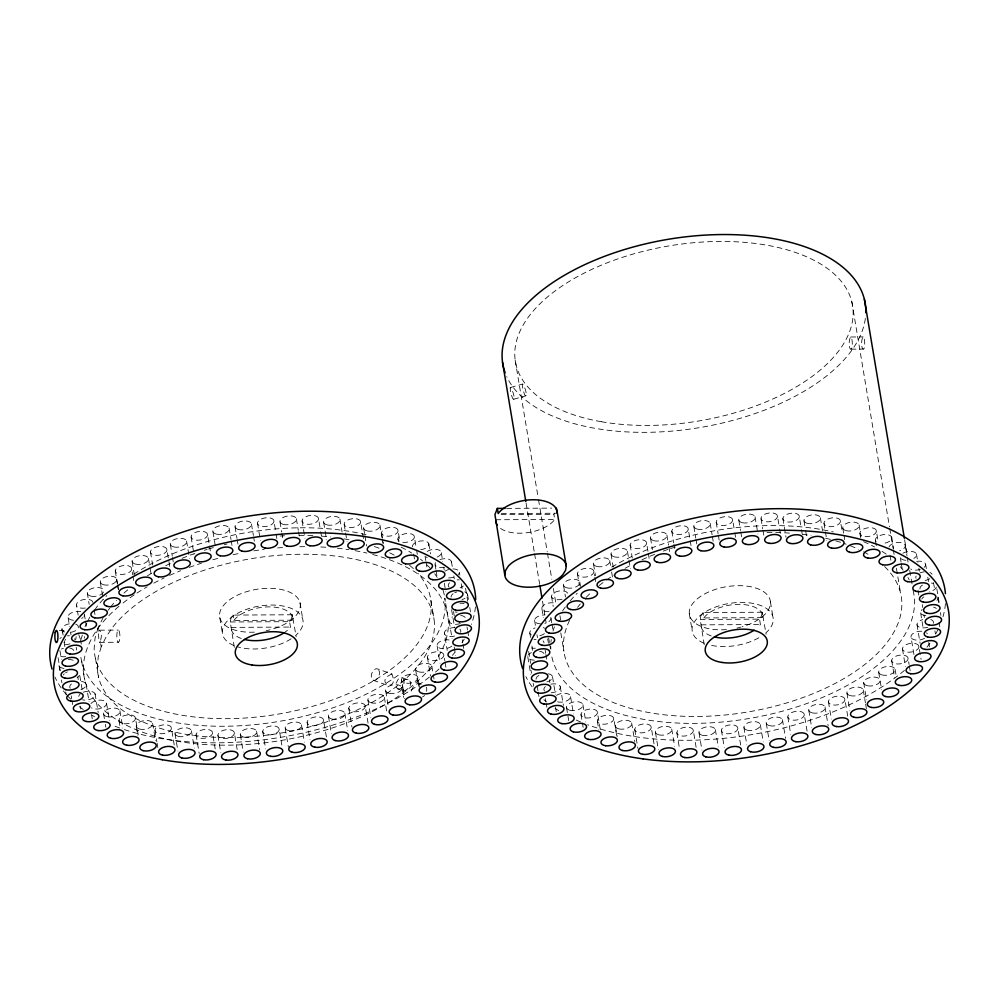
<?xml version="1.0" encoding="UTF-8"?>
<svg xmlns="http://www.w3.org/2000/svg" width="999" height="999" viewBox="0 0 999 999"><rect width="100%" height="100%" fill="white"/><g stroke="black" fill="none" stroke-linecap="round" stroke-linejoin="round"><path stroke-width="0.75" stroke-dasharray="5 3.75" d="M63.074 635.114L62.637 631.331L64.023 630.381L66.071 631.056M234.315 647.302L230.257 621.977L230.906 618.531L232.967 615.084L292.295 614.76L296.166 636.775M292.295 614.76L291.646 618.206L289.585 621.665L290.484 627.06L289.797 627.984A31.394 16.309 -9.5 0 1 285.165 632.08M704.245 644.767L700.199 619.455L700.848 616.008L702.909 612.549L762.237 612.237L766.108 634.24M762.237 612.237L761.588 615.684L759.527 619.13L760.426 624.537L759.727 625.461A31.394 16.309 -9.5 0 1 757.629 627.559M75.712 639.672L76.174 636.663M103.209 617.444L98.039 627.896L99.038 641.67L99.7 642.345L118.469 642.245M64.698 641.857L64.223 642.544L64.348 641.595M81.119 639.285L82.355 635.039M98.039 627.896L95.005 638.336L94.156 648.638A170.28 88.461 -9.5 0 0 186.039 715.883A170.28 88.461 -9.5 0 0 359.715 688.336C378.396 678.908 396.178 667.282 410.601 651.985A170.28 88.461 -9.5 0 0 418.069 573.476M101.199 646.803L98.164 657.242L97.328 667.532A170.28 88.461 -9.5 0 0 189.198 734.789A170.28 88.461 -9.5 0 0 362.874 707.242C381.556 697.801 399.338 686.188 413.761 670.878A170.28 88.461 -9.5 0 0 342.57 557.042A170.28 88.461 -9.5 0 0 113.636 626.011L106.381 636.338L101.199 646.803L100.3 641.395C101.274 638.448 102.622 631.181 99.026 630.469L98.576 631.143M64.86 640.571L65.509 639.26M100.3 641.395L99.7 642.345M85.027 626.71L86.901 622.939M87.525 621.678L90.01 616.658M94.73 609.939L97.865 605.469A184.378 95.779 -9.5 0 1 106.781 595.641M108.292 610.214L109.74 608.154M233.878 620.479L234.565 619.555A31.394 16.309 -9.5 0 1 268.818 606.868A31.394 16.309 -9.5 0 1 293.231 619.243L293.194 620.167L233.878 620.479L232.967 615.084M500.574 528.434A31.081 16.146 -9.5 0 0 553.808 520.666L554.72 519.43L553.871 514.31L554.557 513.386M703.808 617.956L704.507 617.02A31.394 16.309 -9.5 0 1 738.761 604.345A31.394 16.309 -9.5 0 1 763.174 616.708L763.136 617.632L703.808 617.956L702.909 612.549M64.111 642.369L64.823 646.615M510.427 387.525L522.539 384.078M513.686 399.25L525.811 395.791M850.761 337L863.148 336.925M850.961 349.163L863.348 349.088M506.668 508.366L551.648 508.116M501.323 513.523L555.606 513.236M501.136 514.585L553.871 514.31M495.791 519.755L554.72 519.43M230.257 621.977L289.585 621.665M700.199 619.455L759.527 619.13M231.169 627.384L290.484 627.06M701.098 624.85L760.426 624.537M59.391 630.406L64.023 630.381M99.5 630.182L118.269 630.082M421.128 684.303C416.608 681.306 411.85 687.637 411.251 691.52L412.762 693.893M403.596 690.933C407.055 690.334 410.614 686.413 410.964 682.854L409.453 680.481L402.247 677.659L400.374 677.634L398.289 679.108L396.091 683.191L396.316 687.362L397.852 688.91L403.596 690.933L401.473 680.057M391.858 673.975C372.839 682.23 399.85 693.918 391.858 673.975L377.61 668.93A6.081 3.784 -70.6 0 0 371.266 676.036A6.081 3.784 -70.6 0 0 377.235 678.808A6.081 3.784 -70.6 0 0 377.61 668.93M397.852 688.91C403.234 690.172 406.293 680.644 402.247 677.659M407.967 679.682C403.471 677.622 401.286 683.616 402.647 687.1M373.139 680.244L387.425 685.264M418.618 683.441L419.555 687.275M78.709 634.552L80.37 639.185M936.837 588.823L939.247 603.221M938.011 598.139L938.735 602.459M940.421 612.537L940.908 615.421M933.503 582.554L934.952 591.183M939.085 622.502L939.809 626.823M925.636 564.26L926.36 568.581M927.796 577.222L928.521 581.53M934.914 630.881L935.401 633.766M916.458 553.946L917.906 562.587M918.868 568.344L919.342 571.228M922.239 604.57L922.726 607.454M923.925 614.647L924.412 617.532M928.72 642.482L929.445 646.803M917.969 590.134L918.943 595.891M920.641 612.924L923.288 628.758M904.619 539.797L907.192 555.107M909.752 570.429L912.112 584.353M905.294 545.629L906.98 555.719M907.217 557.155L908.191 562.912M916.995 624.65L920.129 643.368M918.918 646.403A8.329 4.333 -9.5 0 1 907.154 652.122A8.329 4.333 -9.5 0 1 906.018 644.717A8.329 4.333 -9.5 0 1 918.918 646.403L921.078 659.365M900.324 557.717L901.048 562.037M901.285 563.473L902.484 570.679M921.852 631.206A8.329 4.333 -9.5 0 0 911.088 637.499L913.985 654.77M891.707 537.225L893.643 548.751M851.797 301.686L889.472 526.86M889.734 528.384L893.069 548.301M893.318 549.837L894.093 554.433M896.403 568.219L900.499 592.732M908.128 658.678A8.329 4.333 -9.5 0 1 895.516 663.761A8.329 4.333 -9.5 0 1 896.016 656.131A8.329 4.333 -9.5 0 1 908.128 658.678L909.09 664.435M909.34 665.871L910.301 671.628M890.034 555.357L891.245 562.562M902.472 649.088L905.369 666.37M876.398 531.043A8.329 4.333 -9.5 0 1 864.235 536.488A8.329 4.333 -9.5 0 1 863.835 528.958A8.329 4.333 -9.5 0 1 876.398 531.043L878.333 542.557M875.474 540.721L876.435 546.478M895.092 669.355L896.303 676.548M891.645 660.376L894.542 677.647M859.115 524.95L861.051 536.463M859.914 533.279L860.639 537.599M878.708 672.327L881.605 689.61M842.794 528.159L843.755 533.928M843.993 535.364L844.717 539.685M840.459 521.253A8.329 4.333 -9.5 0 1 828.046 526.51A8.329 4.333 -9.5 0 1 828.121 518.931A8.329 4.333 -9.5 0 1 840.459 521.253L842.382 532.767M863.66 682.554L866.545 699.824M863.248 689.897L865.421 702.859M865.658 704.295L866.383 708.616M823.963 523.201L825.162 530.407M825.411 531.843L826.847 540.484M820.366 517.769L822.527 530.719M846.94 693.156L849.824 710.426M844.929 699.475A8.329 4.333 -9.5 0 1 832.791 704.944A8.329 4.333 -9.5 0 1 832.329 697.439A8.329 4.333 -9.5 0 1 844.929 699.475L847.814 716.758M803.97 520.704L805.406 529.333M805.656 530.781L806.618 536.538M799.325 516.783A8.329 4.333 -9.5 0 1 786.688 521.84A8.329 4.333 -9.5 0 1 787.249 514.21A8.329 4.333 -9.5 0 1 799.325 516.783L801.248 528.296M801.498 529.732L802.222 534.053M828.446 701.76L831.33 719.043M825.037 706.955L828.159 725.674M782.841 518.431L785.976 537.15M777.472 516.046A8.329 4.333 -9.5 0 1 765.671 521.753A8.329 4.333 -9.5 0 1 764.597 514.323A8.329 4.333 -9.5 0 1 777.472 516.046L779.395 527.572M779.632 529.008L780.356 533.329M808.803 710.489L811.7 727.771M804.282 714.447A8.329 4.333 -9.5 0 1 792.407 720.092A8.329 4.333 -9.5 0 1 791.47 712.649A8.329 4.333 -9.5 0 1 804.282 714.447L807.18 731.73M761.026 518.706L762.712 528.783M762.949 530.219L764.148 537.425M770.416 601.823L773.214 618.568M755.019 516.733L757.916 534.015M787.824 717.02L790.721 734.29M782.429 719.642L785.564 738.361M738.823 520.342L740.509 530.419M740.759 531.868L741.72 537.624M732.667 519.905A8.329 4.333 -9.5 0 1 720.604 525.424A8.329 4.333 -9.5 0 1 720.004 517.932A8.329 4.333 -9.5 0 1 732.667 519.905L734.59 531.431M734.827 532.867L735.551 537.187M766.308 723.451L769.193 740.721M760.339 724.675L763.236 741.945M716.183 522.265L718.106 533.791M718.356 535.227L719.317 540.983M710.177 523.314L712.1 534.84M712.337 536.276L713.298 542.032M743.93 727.522L746.815 744.804M737.886 728.383A8.329 4.333 -9.5 0 1 725.411 733.591A8.329 4.333 -9.5 0 1 725.636 725.986A8.329 4.333 -9.5 0 1 737.886 728.383L740.783 745.666M693.88 526.648L695.804 538.174M696.053 539.61L696.765 543.931M688.274 529.133A8.329 4.333 -9.5 0 1 675.961 534.465A8.329 4.333 -9.5 0 1 675.848 526.91A8.329 4.333 -9.5 0 1 688.274 529.133L689.959 539.21M690.197 540.659L691.171 546.416M721.403 730.257L724.287 747.539M715.371 729.607L718.269 746.89M689.31 613.661L692.107 630.406M671.778 531.206L673.713 542.732M673.95 544.168L674.675 548.488M666.895 535.064L668.593 545.142M668.831 546.59L670.029 553.783M699.025 732.742L701.91 750.024M693.331 730.569A8.329 4.333 -9.5 0 1 681.093 735.951A8.329 4.333 -9.5 0 1 680.831 728.421A8.329 4.333 -9.5 0 1 693.331 730.569L696.216 747.851M650.536 538.124L652.459 549.637M646.615 543.269A8.329 4.333 -9.5 0 1 634.065 548.414A8.329 4.333 -9.5 0 1 634.427 540.796A8.329 4.333 -9.5 0 1 646.615 543.269L648.064 551.91M648.301 553.346L649.5 560.551M676.835 732.729L679.482 748.563M671.715 729.008L674.612 746.29M630.132 545.054L632.292 558.016M627.459 551.386L630.357 568.668M655.456 732.429L658.341 749.7M651.223 727.185A8.329 4.333 -9.5 0 1 639.235 732.754A8.329 4.333 -9.5 0 1 638.511 725.274A8.329 4.333 -9.5 0 1 651.223 727.185L654.12 744.455M611.038 554.158L613.211 567.12M609.69 560.464L610.651 566.221M611.613 571.977L612.574 577.734M634.752 729.632L637.886 748.351M631.655 722.889L634.777 741.608M593.531 564.185L595.466 575.699M593.918 571.44A8.329 4.333 -9.5 0 1 581.967 577.035A8.329 4.333 -9.5 0 1 581.168 569.567A8.329 4.333 -9.5 0 1 593.918 571.44L594.642 575.761M594.88 577.197L595.604 581.518M615.484 726.585L617.17 736.663M613.773 718.393A8.329 4.333 -9.5 0 1 602.06 724.138A8.329 4.333 -9.5 0 1 600.849 716.745A8.329 4.333 -9.5 0 1 613.773 718.393L616.67 735.676M579.795 581.992L580.519 586.313M577.447 573.926L579.37 585.439M597.464 712.674A8.329 4.333 -9.5 0 1 584.877 717.781A8.329 4.333 -9.5 0 1 585.302 710.164A8.329 4.333 -9.5 0 1 597.464 712.674L600.349 729.944M597.34 721.128L598.788 729.769M563.536 585.439L565.471 596.965M582.929 704.657L585.814 721.94M580.968 714.41L582.18 721.615M582.417 723.051L583.141 727.372M559.939 615.721L560.664 620.042M515.172 360.214L538.236 498.076M538.498 499.612L547.215 551.685M547.464 553.221L551.823 579.258M553.359 588.448L555.931 603.771M560.801 632.879L563.873 651.261M570.566 696.703L573.463 713.985M551.51 596.378L553.196 606.455M566.545 707.667L568.718 720.629M551.048 618.443L551.773 622.764M552.022 624.2L552.984 629.969M560.277 686.675L563.411 705.394M526.098 503.146L534.303 552.16M534.552 553.696L539.685 584.328M542.507 601.186L545.067 616.495M545.317 618.031L546.341 624.163M548.651 637.949L549.425 642.544M549.675 644.068L550.449 648.663M547.652 638.823L548.376 643.144M541.92 608.816L543.369 617.457M552.522 676.922L555.407 694.205M555.519 707.379L556.243 711.688M545.179 650.174L545.716 653.383M545.904 654.495L546.678 659.14M549.413 679.77L549.887 682.654M534.565 620.354L535.764 627.547M536.975 634.752L537.45 637.637M545.417 698.601L545.904 701.485M546.141 702.921L546.865 707.242M529.795 633.079L530.519 637.399M531.967 646.041L532.692 650.361M537.25 686.45L537.962 690.771M538.211 692.207L538.936 696.528M528.646 651.46L530.631 663.311M531.031 670.379L531.505 673.264M533.191 683.341L533.678 686.226M527.809 656.98L530.694 674.263M467.582 594.517L468.781 601.71M469.755 607.479L470.467 611.8M465.559 588.311L467.732 601.273M459.34 572.24L459.827 575.124M461.276 583.766L462.237 589.522M467.033 627.047L467.52 629.932M467.757 631.368L468.481 635.689M451.411 561.525L452.622 568.731M453.821 575.923L454.308 578.808M462.275 639.785L462.749 642.657M462.987 644.105L463.711 648.426M453.534 611.525L454.258 615.846M451.598 609.64L454.545 627.235M441.308 552.759L442.757 561.401M443.718 567.157L444.205 570.042M444.305 583.204L445.754 591.845M454.183 647.002L455.631 655.644M449.188 621.303L452.072 638.586M447.964 617.032L444.805 598.126A184.378 95.779 -9.5 0 1 422.839 654.058C407.23 670.616 387.962 683.204 367.744 693.418A184.378 95.779 -9.5 0 1 183.192 723.738A184.378 95.779 -9.5 0 1 80.482 654.532M435.114 564.822L435.839 569.143M436.076 570.579L437.038 576.336M454.795 627.622A8.329 4.333 -9.5 0 0 444.33 633.054L447.227 650.324M428.833 543.831L430.519 553.908M443.881 655.119A8.329 4.333 -9.5 0 1 431.68 660.526A8.329 4.333 -9.5 0 1 431.356 652.996A8.329 4.333 -9.5 0 1 443.881 655.119L444.842 660.876M445.079 662.312L446.053 668.069M425.062 556.231L425.786 560.551M426.024 561.987L426.985 567.757M430.881 600.337L434.041 619.243M437.125 645.854L440.022 663.136M414.41 537.087A8.329 4.333 -9.5 0 1 401.835 542.195A8.329 4.333 -9.5 0 1 402.26 534.577A8.329 4.333 -9.5 0 1 414.41 537.087L416.346 548.601M416.583 550.037L417.307 554.358M413.661 554.045L414.622 559.802M431.843 666.058L433.054 673.251M433.291 674.687L434.016 679.008M427.385 657.317L430.519 676.036M398.039 530.369A8.329 4.333 -9.5 0 1 386.313 536.113A8.329 4.333 -9.5 0 1 385.114 528.721A8.329 4.333 -9.5 0 1 398.039 530.369L399.962 541.883M397.927 538.823L398.414 541.708M417.932 677.572A8.329 4.333 -9.5 0 1 405.994 683.166A8.329 4.333 -9.5 0 1 405.182 675.699A8.329 4.333 -9.5 0 1 417.932 677.572L419.118 684.615M415.596 669.505L418.481 686.788M381.606 533.104L383.291 543.181M379.907 524.912L382.068 537.874M382.317 539.31L383.042 543.631M403.097 689.747L404.583 698.676M401.848 687.312L403.534 697.389M363.736 528.608L364.697 534.365M364.935 535.801L366.633 545.879M360.627 521.865A8.329 4.333 -9.5 0 1 348.639 527.435A8.329 4.333 -9.5 0 1 347.914 519.967A8.329 4.333 -9.5 0 1 360.627 521.865L363.524 539.148M385.701 691.033L388.349 706.88M384.353 697.339L387 713.174M344.156 524.313L345.367 531.518M345.604 532.954L347.053 541.595M339.935 519.068L342.095 532.03M367.919 700.112L370.816 717.382M365.259 706.443A8.329 4.333 -9.5 0 1 352.722 711.588A8.329 4.333 -9.5 0 1 353.072 703.97A8.329 4.333 -9.5 0 1 365.259 706.443L368.156 723.726M323.664 522.477L326.561 539.76M318.544 518.768A8.329 4.333 -9.5 0 1 306.306 524.15A8.329 4.333 -9.5 0 1 306.056 516.62A8.329 4.333 -9.5 0 1 318.544 518.768L320.479 530.282M320.716 531.73L321.441 536.051M348.776 708.229L351.91 726.947M344.855 713.373L347.739 730.656M302.06 520.929L304.945 538.199M296.366 518.743L298.289 530.269M298.526 531.705L299.25 536.026M328.484 716.433L331.381 733.703M323.601 720.279A8.329 4.333 -9.5 0 1 311.301 725.624A8.329 4.333 -9.5 0 1 311.176 718.056A8.329 4.333 -9.5 0 1 323.601 720.279L326.498 737.562M300.012 602.759L302.822 619.505M280.007 521.878L281.706 531.967M281.943 533.404L282.667 537.724M273.988 521.241A8.329 4.333 -9.5 0 1 261.513 526.436A8.329 4.333 -9.5 0 1 261.726 518.843A8.329 4.333 -9.5 0 1 273.988 521.241L275.911 532.754M276.149 534.203L276.873 538.523M307.118 722.364L310.002 739.635M301.511 724.849L304.395 742.12M257.492 523.101L260.389 540.384M251.461 523.976L253.384 535.489M253.634 536.938L254.345 541.246M285.214 728.184L288.349 746.902M279.208 729.22A8.329 4.333 -9.5 0 1 267.145 734.74A8.329 4.333 -9.5 0 1 266.546 727.247A8.329 4.333 -9.5 0 1 279.208 729.22L281.855 745.067M235.052 526.823L236.975 538.349M237.213 539.785L237.937 544.105M229.083 528.046L231.006 539.572M231.244 541.008L231.968 545.329M262.725 731.593L265.622 748.863M256.556 731.143L259.69 749.862M212.962 531.855L215.609 547.689M207.555 534.477A8.329 4.333 -9.5 0 1 195.679 540.122A8.329 4.333 -9.5 0 1 194.743 532.692A8.329 4.333 -9.5 0 1 207.555 534.477L209.241 544.555M209.49 546.003L210.452 551.76M240.359 734.764L243.257 752.035M219.83 617.782L222.627 634.515M234.365 732.791A8.329 4.333 -9.5 0 1 222.565 738.486A8.329 4.333 -9.5 0 1 221.491 731.068A8.329 4.333 -9.5 0 1 234.365 732.791L237.263 750.074M191.096 537.05L193.993 554.333M186.576 541.008L189.473 558.279M217.919 735.439L220.816 752.722M212.537 733.054A8.329 4.333 -9.5 0 1 199.9 738.124A8.329 4.333 -9.5 0 1 200.462 730.481A8.329 4.333 -9.5 0 1 212.537 733.054L215.197 748.9M170.354 544.53L172.278 556.056M172.527 557.492L173.239 561.813M166.945 549.737A8.329 4.333 -9.5 0 1 154.808 555.194A8.329 4.333 -9.5 0 1 154.345 547.689A8.329 4.333 -9.5 0 1 166.945 549.737L169.83 567.007M196.066 734.715L199.188 753.433M191.421 730.793L194.305 748.076M150.462 552.01L152.635 564.972M148.451 558.341L149.9 566.982M150.137 568.419L151.349 575.624M175.025 733.728L177.909 751.011M171.428 728.296A8.329 4.333 -9.5 0 1 159.016 733.541A8.329 4.333 -9.5 0 1 159.091 725.961A8.329 4.333 -9.5 0 1 171.428 728.296L174.313 745.566M132.13 561.6L134.303 574.55M131.731 568.943A8.329 4.333 -9.5 0 1 119.356 574.225A8.329 4.333 -9.5 0 1 119.368 566.645A8.329 4.333 -9.5 0 1 131.731 568.943L132.692 574.7M132.929 576.148L133.654 580.469M154.932 730.244L156.855 741.758M157.105 743.206L157.817 747.527M152.597 723.326L155.482 740.609M116.683 579.17L117.395 583.491M117.645 584.927L118.369 589.248M115.235 570.928L117.407 583.891M117.645 585.339L118.369 589.647M135.477 718.206A8.329 4.333 -9.5 0 1 123.302 723.651A8.329 4.333 -9.5 0 1 122.914 716.133A8.329 4.333 -9.5 0 1 135.477 718.206L138.362 735.489M136.264 726.548L137.712 735.189M100.287 582.142L103.184 599.425M119.917 710.776L122.802 728.059M118.981 720.454L120.192 727.647M94.118 609.602L95.08 615.359M106.556 703.333L109.44 720.616M87.25 592.819L89.186 604.345M95.517 658.653L98.676 677.547M103.671 714.273L104.395 718.593M105.357 724.35L105.844 727.222M84.291 613.998L85.265 619.755M85.502 621.203L86.701 628.396M95.067 693.781L98.202 712.499M92.907 602.397A8.329 4.333 -9.5 0 0 84.028 599.475A8.329 4.333 -9.5 0 0 76.473 605.094L78.159 615.172M80.582 639.972L81.294 644.205M91.533 714.497L92.258 718.818M86.176 684.427L89.061 701.698M81.681 661.263L84.84 680.169M76.199 647.215L76.673 650.087M79.82 675.761L82.23 690.159M68.119 617.644L69.555 626.286M70.529 632.055L71.004 634.927M77.797 676.86L78.272 679.732M80.37 706.181L80.857 709.065M61.913 629.258L62.525 632.866M71.204 695.878L71.678 698.751M71.916 700.199L72.64 704.52M59.915 650.586L61.364 659.228M65.747 691.982L66.221 694.867M58.092 657.679L60.265 670.641M59.028 665.559L59.99 671.316M61.439 679.957L61.913 682.829M84.553 636.613L84.665 638.174M83.267 692.22A8.329 4.333 -9.5 0 1 95.23 694.892A8.329 4.333 -9.5 0 1 82.492 699.874M78.759 696.428A8.329 4.333 -9.5 0 1 80.082 694.118M90.946 703.546A8.329 4.333 -9.5 0 1 103.234 700.486A8.329 4.333 -9.5 0 1 103.996 707.08A8.329 4.333 -9.5 0 1 91.446 707.841M562.062 599.2A8.329 4.333 -9.5 0 1 551.66 597.115A8.329 4.333 -9.5 0 1 558.841 591.046A8.329 4.333 -9.5 0 1 567.994 594.18M913.086 590.347A183.729 95.454 -9.5 0 1 753.583 717.719A183.729 95.454 -9.5 0 1 551.735 656.331M550.836 649.188A183.729 95.454 -9.5 0 1 550.761 646.44M550.936 642.295A183.729 95.454 -9.5 0 1 551.248 639.51M553.034 631.081A183.729 95.454 -9.5 0 1 554.42 626.848M562.499 611.038A183.729 95.454 -9.5 0 1 565.796 606.331M570.204 600.811A183.729 95.454 -9.5 0 1 577.26 593.219M611.738 567.12A183.729 95.454 -9.5 0 1 833.328 531.967M863.598 541.683A183.729 95.454 -9.5 0 1 874.575 546.952M882.03 551.348A183.729 95.454 -9.5 0 1 886.862 554.645M900.286 566.72A183.729 95.454 -9.5 0 1 903.158 570.204M907.954 577.484A183.729 95.454 -9.5 0 1 909.265 579.982M865.371 318.419A183.729 95.454 -9.5 0 1 698.039 427.859A183.729 95.454 -9.5 0 1 506.743 376.66M548.139 673.763A8.329 4.333 -9.5 0 1 552.484 677.497A8.329 4.333 -9.5 0 1 546.703 681.967M536.038 679.245A8.329 4.333 -9.5 0 1 541.858 674.2M884.59 566.57A170.916 88.799 -9.5 0 1 748.176 711.912A170.916 88.799 -9.5 0 1 569.692 620.117M577.609 607.367A170.916 88.799 -9.5 0 1 580.307 603.945M586.126 597.402A170.916 88.799 -9.5 0 1 592.27 591.433M599.063 585.639A170.916 88.799 -9.5 0 1 603.958 581.868M606.493 580.019A170.916 88.799 -9.5 0 1 613.761 575.087M625.062 568.306A170.916 88.799 -9.5 0 1 631.405 564.897M642.007 559.74A170.916 88.799 -9.5 0 1 655.993 553.821M663.261 551.098A170.916 88.799 -9.5 0 1 669.193 549.038M670.566 548.576A170.916 88.799 -9.5 0 1 676.136 546.803M766.982 532.492A170.916 88.799 -9.5 0 1 790.446 533.179M802.372 534.303A170.916 88.799 -9.5 0 1 811.063 535.489M825.574 538.261A170.916 88.799 -9.5 0 1 832.791 540.034M835.738 540.859A170.916 88.799 -9.5 0 1 846.141 544.193M850.361 545.779A170.916 88.799 -9.5 0 1 858.416 549.225M863.586 551.785A170.916 88.799 -9.5 0 1 870.129 555.519M534.465 660.152A8.329 4.333 -9.5 0 1 527.934 655.819M528.621 654.657A8.329 4.333 -9.5 0 1 531.418 652.609M539.635 651.311A8.329 4.333 -9.5 0 1 544.255 654.37M945.441 603.633A215.122 111.763 -9.5 0 1 942.981 616.758M937.786 629.969A215.122 111.763 -9.5 0 1 935.713 633.928M929.919 643.119A215.122 111.763 -9.5 0 1 926.423 647.851M904.42 670.404A215.122 111.763 -9.5 0 1 587.624 724.737M580.481 721.915A215.122 111.763 -9.5 0 1 576.286 720.092M558.778 710.751A215.122 111.763 -9.5 0 1 555.032 708.303M546.216 701.66A215.122 111.763 -9.5 0 1 543.906 699.662M532.117 686.8A215.122 111.763 -9.5 0 1 525.874 676.585M876.123 541.733A8.329 4.333 -9.5 0 1 881.455 535.014A8.329 4.333 -9.5 0 1 891.807 537.599A8.329 4.333 -9.5 0 1 882.879 543.419M550.886 684.153A8.329 4.333 -9.5 0 1 560.364 687.225A8.329 4.333 -9.5 0 1 551.211 692.769M544.567 690.996A8.329 4.333 -9.5 0 1 545.479 686.538M937.699 597.052A8.329 4.333 -9.5 0 1 936.962 600.461M921.777 599.088A8.329 4.333 -9.5 0 1 923.863 596.865M556.468 695.354A8.329 4.333 -9.5 0 1 568.131 693.905A8.329 4.333 -9.5 0 1 568.169 700.087A8.329 4.333 -9.5 0 1 556.518 701.523M888.985 547.002A8.329 4.333 -9.5 0 1 902.534 542.957A8.329 4.333 -9.5 0 1 899.674 550.724M902.871 553.246A8.329 4.333 -9.5 0 1 914.522 552.172A8.329 4.333 -9.5 0 1 913.898 558.416M905.831 560.302A8.329 4.333 -9.5 0 1 900.149 556.593M916.645 561.401A8.329 4.333 -9.5 0 1 924.712 562.737A8.329 4.333 -9.5 0 1 923.775 567.682M920.304 569.418A8.329 4.333 -9.5 0 1 910.701 569.005M929.769 578.721A8.329 4.333 -9.5 0 1 923.888 580.656M916.046 578.284A8.329 4.333 -9.5 0 1 916.133 576.011M920.067 572.914A8.329 4.333 -9.5 0 1 924.212 571.865M929.994 572.514A8.329 4.333 -9.5 0 1 932.055 574.25M936.35 587.087A8.329 4.333 -9.5 0 1 929.232 591.695M920.004 589.035A8.329 4.333 -9.5 0 1 923.188 584.615M931.368 583.066A8.329 4.333 -9.5 0 1 933.228 583.416M925.848 615.671A8.329 4.333 -9.5 0 1 922.089 609.49M933.603 607.105A8.329 4.333 -9.5 0 1 936.3 608.528M930.793 619.542A8.329 4.333 -9.5 0 1 933.291 623.401M927.734 627.31A8.329 4.333 -9.5 0 1 917.382 625.724A8.329 4.333 -9.5 0 1 922.726 619.58M924.599 638.299A8.329 4.333 -9.5 0 1 911.088 637.499M926.585 632.842A8.329 4.333 -9.5 0 1 927.272 633.841M535.364 648.189A8.329 4.333 -9.5 0 1 531.306 648.001M533.953 639.735A8.329 4.333 -9.5 0 1 536.088 639.372M543.044 640.871A8.329 4.333 -9.5 0 1 543.968 642.969M544.405 633.616A8.329 4.333 -9.5 0 1 536.7 636.113M531.331 635.014A8.329 4.333 -9.5 0 1 535.052 627.909M543.194 627.609A8.329 4.333 -9.5 0 1 544.68 628.259M550.799 617.345A8.329 4.333 -9.5 0 1 544.855 623.388M540.584 623.875A8.329 4.333 -9.5 0 1 534.865 619.18A8.329 4.333 -9.5 0 1 545.029 614.922M549.063 611.688A8.329 4.333 -9.5 0 1 542.919 605.931A8.329 4.333 -9.5 0 1 556.605 603.758M81.394 681.443A8.329 4.333 -9.5 0 1 86.089 685.576A8.329 4.333 -9.5 0 1 78.734 690.084M70.23 688.286A8.329 4.333 -9.5 0 1 73.189 682.841M69.643 648.001A8.329 4.333 -9.5 0 1 73.614 652.409M65.734 656.655A8.329 4.333 -9.5 0 1 58.529 655.394M61.401 649.05A8.329 4.333 -9.5 0 1 63.387 648.363M64.023 668.431A8.329 4.333 -9.5 0 1 59.59 663.249M68.307 659.54A8.329 4.333 -9.5 0 1 74.838 661.425M79.258 675.486A8.329 4.333 -9.5 0 1 77.048 677.697M63.412 674.974A8.329 4.333 -9.5 0 1 64.273 673.826M65.622 672.777A8.329 4.333 -9.5 0 1 67.358 671.89M372.615 554.482A184.378 95.779 -9.5 0 1 425.999 672.951C410.389 689.522 391.121 702.097 370.904 712.312A184.378 95.779 -9.5 0 1 182.854 742.145A184.378 95.779 -9.5 0 1 83.367 669.33C83.254 652.672 90.884 637.175 101.036 624.363A184.378 95.779 -9.5 0 1 120.729 604.845M123.064 602.984A184.378 95.779 -9.5 0 1 134.303 594.817M136.95 593.056A184.378 95.779 -9.5 0 1 147.153 586.825M153.771 583.154A184.378 95.779 -9.5 0 1 164.173 577.909M169.568 575.412A184.378 95.779 -9.5 0 1 180.694 570.679M189.211 567.407A184.378 95.779 -9.5 0 1 201.573 563.161M212.849 559.765A184.378 95.779 -9.5 0 1 218.581 558.204M233.104 554.707A184.378 95.779 -9.5 0 1 240.472 553.184M253.783 550.836A184.378 95.779 -9.5 0 1 264.211 549.363M277.61 547.939A184.378 95.779 -9.5 0 1 285.027 547.377M299.762 546.728A184.378 95.779 -9.5 0 1 305.594 546.665M320.754 546.977A184.378 95.779 -9.5 0 1 326.835 547.327M337.3 548.214A184.378 95.779 -9.5 0 1 348.913 549.675M355.045 550.674A184.378 95.779 -9.5 0 1 366.908 553.084M110.464 607.117A170.28 88.461 -9.5 0 1 116.421 600.362M123.938 593.119A170.28 88.461 -9.5 0 1 128.459 589.26M147.415 575.811A170.28 88.461 -9.5 0 1 152.622 572.689M165.734 565.684A170.28 88.461 -9.5 0 1 172.402 562.512M182.08 558.316A170.28 88.461 -9.5 0 1 197.427 552.547M204.32 550.274A170.28 88.461 -9.5 0 1 207.105 549.4M208.504 548.975A170.28 88.461 -9.5 0 1 215.572 546.94M224.176 544.705A170.28 88.461 -9.5 0 1 227.06 544.005M280.095 536.026A170.28 88.461 -9.5 0 1 284.503 535.764M299.088 535.352A170.28 88.461 -9.5 0 1 314.223 535.689M321.79 536.163A170.28 88.461 -9.5 0 1 330.719 537M344.043 538.886A170.28 88.461 -9.5 0 1 350.112 540.009M374.338 546.515A170.28 88.461 -9.5 0 1 379.995 548.601M389.71 552.847A170.28 88.461 -9.5 0 1 395.179 555.681M409.59 565.347A170.28 88.461 -9.5 0 1 414.086 569.318M475.437 606.88A215.122 111.763 -9.5 0 1 471.353 624.425M464.248 639.098A215.122 111.763 -9.5 0 1 462 642.682M455.082 652.147A215.122 111.763 -9.5 0 1 452.397 655.369M438.986 669.005A215.122 111.763 -9.5 0 1 435.489 672.077M429.37 677.097A215.122 111.763 -9.5 0 1 121.154 728.521M119.768 728.034A215.122 111.763 -9.5 0 1 112.962 725.436M94.555 716.67A215.122 111.763 -9.5 0 1 92.095 715.259M83.292 709.577A215.122 111.763 -9.5 0 1 78.684 706.143M70.704 699.125A215.122 111.763 -9.5 0 1 67.657 695.991M66.596 694.804A215.122 111.763 -9.5 0 1 55.007 677.135M460.327 623.588A8.329 4.333 -9.5 0 1 450.137 622.814A8.329 4.333 -9.5 0 1 452.547 616.907M460.751 615.459A8.329 4.333 -9.5 0 1 465.534 619.555M452.947 568.918A8.329 4.333 -9.5 0 1 458.391 574.562M453.534 577.285A8.329 4.333 -9.5 0 1 445.492 577.285M445.067 571.166A8.329 4.333 -9.5 0 1 448.676 569.517M463.299 585.976A8.329 4.333 -9.5 0 1 460.052 587.849M449.051 587.125A8.329 4.333 -9.5 0 1 449.687 582.692M457.13 579.895A8.329 4.333 -9.5 0 1 459.24 579.882M412.462 546.84A8.329 4.333 -9.5 0 1 420.392 540.996A8.329 4.333 -9.5 0 1 428.883 544.58A8.329 4.333 -9.5 0 1 419.468 549.8M464.76 591.87A8.329 4.333 -9.5 0 1 462.05 599.625M451.123 597.127A8.329 4.333 -9.5 0 1 453.134 593.706M454.745 592.757A8.329 4.333 -9.5 0 1 456.668 592.02M427.21 551.411A8.329 4.333 -9.5 0 1 439.585 550.312A8.329 4.333 -9.5 0 1 437.212 557.055M427.26 557.579A8.329 4.333 -9.5 0 1 425.936 556.843M133.791 574.163A184.378 95.779 -9.5 0 1 369.455 535.589M401.136 547.152A184.378 95.779 -9.5 0 1 411.675 553.034M420.454 559.203A184.378 95.779 -9.5 0 1 422.739 561.051M426.985 564.91A184.378 95.779 -9.5 0 1 429.895 567.894M434.702 573.738A184.378 95.779 -9.5 0 1 437.162 577.372M443.032 590.109A184.378 95.779 -9.5 0 1 444.605 596.778M439.947 559.577A8.329 4.333 -9.5 0 1 449.7 559.665A8.329 4.333 -9.5 0 1 449.9 564.959M444.505 567.345A8.329 4.333 -9.5 0 1 435.576 562.512M457.167 612.187A8.329 4.333 -9.5 0 1 455.219 611.937M460.015 603.309A8.329 4.333 -9.5 0 1 464.085 603.496M459.765 629.083A8.329 4.333 -9.5 0 1 460.527 632.305M454.632 636.076A8.329 4.333 -9.5 0 1 444.33 633.054M451.873 646.116A8.329 4.333 -9.5 0 1 440.322 648.351A8.329 4.333 -9.5 0 1 438.723 642.419A8.329 4.333 -9.5 0 1 450.274 640.184M85.352 608.029A8.329 4.333 -9.5 0 1 76.473 605.094M84.428 615.122A8.329 4.333 -9.5 0 1 84.003 616.296M83.054 617.432A8.329 4.333 -9.5 0 1 81.631 618.456M73.539 620.279A8.329 4.333 -9.5 0 1 68.819 614.785A8.329 4.333 -9.5 0 1 80.807 611.638M75.699 624.15A8.329 4.333 -9.5 0 1 77.91 628.596A8.329 4.333 -9.5 0 1 70.529 632.367M64.598 631.955A8.329 4.333 -9.5 0 1 62.825 626.935A8.329 4.333 -9.5 0 1 71.916 623.563M69.992 643.831A8.329 4.333 -9.5 0 1 61.788 644.392M59.915 638.511A8.329 4.333 -9.5 0 1 61.389 637.512M67.445 635.814A8.329 4.333 -9.5 0 1 69.53 635.814M74.75 638.573A8.329 4.333 -9.5 0 1 74.813 639.71M711.188 635.963A31.394 16.309 -9.5 0 1 701.073 625.774M704.045 643.219A41.009 21.304 -9.5 0 1 702.26 613.91A41.009 21.304 -9.5 0 1 757.754 604.52A41.009 21.304 -9.5 0 1 765.983 632.729M758.853 637.749A41.009 21.304 -9.5 0 1 709.477 644.954M726.448 629.595A41.009 21.304 -9.5 0 1 693.793 602.235A41.009 21.304 -9.5 0 1 760.888 590.097A41.009 21.304 -9.5 0 1 742.182 626.748M740.908 627.11A41.009 21.304 -9.5 0 1 737.025 628.059M426.323 687.162A6.081 3.784 -70.6 0 1 426.573 691.345M424.538 695.466A6.081 3.784 -70.6 0 1 422.465 696.952M254.37 632.155A40.809 21.204 -9.5 0 1 225.762 602.984A40.809 21.204 -9.5 0 1 293.669 594.405A40.809 21.204 -9.5 0 1 266.221 630.669M233.953 645.541A40.809 21.204 -9.5 0 1 232.73 616.296A40.809 21.204 -9.5 0 1 288.012 607.242A40.809 21.204 -9.5 0 1 295.654 635.426M291.096 638.823A40.809 21.204 -9.5 0 1 237.899 646.927M241.246 638.486A31.394 16.309 -9.5 0 1 231.131 628.309M331.593 718.968A8.329 4.333 -9.5 0 0 344.83 714.522A8.329 4.333 -9.5 0 0 333.579 711.226A8.329 4.333 -9.5 0 0 331.593 718.968M107.068 716.683A8.329 4.333 -9.5 0 0 120.005 711.9A8.329 4.333 -9.5 0 0 108.304 708.99A8.329 4.333 -9.5 0 0 107.068 716.683M566.908 587.862A8.329 4.333 -9.5 0 0 579.882 583.116A8.329 4.333 -9.5 0 0 568.219 580.169A8.329 4.333 -9.5 0 0 566.908 587.862M597.077 566.52A8.329 4.333 -9.5 0 0 609.84 561.575A8.329 4.333 -9.5 0 0 597.914 558.866A8.329 4.333 -9.5 0 0 597.077 566.52M613.96 556.768A8.329 4.333 -9.5 0 0 627.372 552.534A8.329 4.333 -9.5 0 0 616.42 549.013A8.329 4.333 -9.5 0 0 613.96 556.768M653.646 540.659A8.329 4.333 -9.5 0 0 666.882 536.213A8.329 4.333 -9.5 0 0 655.619 532.917A8.329 4.333 -9.5 0 0 653.646 540.659M601.298 421.715A170.916 88.799 -9.5 0 0 853.146 311.725A170.916 88.799 -9.5 0 0 597.414 266.858A170.916 88.799 -9.5 0 0 601.298 421.715M807.005 523.264A8.329 4.333 -9.5 0 0 820.316 518.906A8.329 4.333 -9.5 0 0 809.178 515.521A8.329 4.333 -9.5 0 0 807.005 523.264M846.003 530.656A8.329 4.333 -9.5 0 0 859.14 526.086A8.329 4.333 -9.5 0 0 847.714 522.927A8.329 4.333 -9.5 0 0 846.003 530.656M742.294 522.714A8.329 4.333 -9.5 0 0 755.157 517.857A8.329 4.333 -9.5 0 0 743.331 515.047A8.329 4.333 -9.5 0 0 742.294 522.714M850.174 695.629A8.329 4.333 -9.5 0 0 863.286 691.033A8.329 4.333 -9.5 0 0 851.822 687.911A8.329 4.333 -9.5 0 0 850.174 695.629M769.904 725.761A8.329 4.333 -9.5 0 0 782.604 720.754A8.329 4.333 -9.5 0 0 770.591 718.119A8.329 4.333 -9.5 0 0 769.904 725.761M867.769 685.838A8.329 4.333 -9.5 0 0 880.156 680.556A8.329 4.333 -9.5 0 0 867.794 678.271A8.329 4.333 -9.5 0 0 867.769 685.838M746.902 730.107A8.329 4.333 -9.5 0 0 760.264 725.823A8.329 4.333 -9.5 0 0 749.225 722.364A8.329 4.333 -9.5 0 0 746.902 730.107M812.224 712.886A8.329 4.333 -9.5 0 0 825.137 708.091A8.329 4.333 -9.5 0 0 813.398 705.207A8.329 4.333 -9.5 0 0 812.224 712.886M702.185 735.264A8.329 4.333 -9.5 0 0 715.371 730.756A8.329 4.333 -9.5 0 0 704.033 727.522A8.329 4.333 -9.5 0 0 702.185 735.264M881.767 674.887A8.329 4.333 -9.5 0 0 895.054 670.504A8.329 4.333 -9.5 0 0 883.878 667.145A8.329 4.333 -9.5 0 0 881.767 674.887M658.791 734.852A8.329 4.333 -9.5 0 0 671.79 730.144A8.329 4.333 -9.5 0 0 660.164 727.16A8.329 4.333 -9.5 0 0 658.791 734.852M619.005 728.933A8.329 4.333 -9.5 0 0 631.793 724.013A8.329 4.333 -9.5 0 0 619.904 721.266A8.329 4.333 -9.5 0 0 619.005 728.933M569.63 710.214A8.329 4.333 -9.5 0 0 582.904 705.794A8.329 4.333 -9.5 0 0 571.678 702.472A8.329 4.333 -9.5 0 0 569.63 710.214M697.177 529.108A8.329 4.333 -9.5 0 0 710.227 524.45A8.329 4.333 -9.5 0 0 698.676 521.391A8.329 4.333 -9.5 0 0 697.177 529.108M288.511 730.631A8.329 4.333 -9.5 0 0 301.561 725.986A8.329 4.333 -9.5 0 0 290.01 722.926A8.329 4.333 -9.5 0 0 288.511 730.631M139.485 729.033A8.329 4.333 -9.5 0 0 152.622 724.462A8.329 4.333 -9.5 0 0 141.196 721.315A8.329 4.333 -9.5 0 0 139.485 729.033M103.347 584.69A8.329 4.333 -9.5 0 0 116.633 580.307A8.329 4.333 -9.5 0 0 105.469 576.947A8.329 4.333 -9.5 0 0 103.347 584.69M135.377 564.073A8.329 4.333 -9.5 0 0 148.489 559.477A8.329 4.333 -9.5 0 0 137.025 556.356A8.329 4.333 -9.5 0 0 135.377 564.073M173.776 546.928A8.329 4.333 -9.5 0 0 186.688 542.132A8.329 4.333 -9.5 0 0 174.937 539.248A8.329 4.333 -9.5 0 0 173.776 546.928M91.134 596.203A8.329 4.333 -9.5 0 0 103.734 591.121A8.329 4.333 -9.5 0 0 91.621 588.586A8.329 4.333 -9.5 0 0 91.134 596.203M243.831 737.137A8.329 4.333 -9.5 0 0 256.681 732.267A8.329 4.333 -9.5 0 0 244.867 729.457A8.329 4.333 -9.5 0 0 243.831 737.137M283.179 524.388A8.329 4.333 -9.5 0 0 296.366 519.892A8.329 4.333 -9.5 0 0 285.027 516.658A8.329 4.333 -9.5 0 0 283.179 524.388M327.01 524.912A8.329 4.333 -9.5 0 0 340.01 520.204A8.329 4.333 -9.5 0 0 328.384 517.207A8.329 4.333 -9.5 0 0 327.01 524.912M367.257 530.956A8.329 4.333 -9.5 0 0 380.045 526.036A8.329 4.333 -9.5 0 0 368.156 523.289A8.329 4.333 -9.5 0 0 367.257 530.956M370.841 702.722A8.329 4.333 -9.5 0 0 384.253 698.488A8.329 4.333 -9.5 0 0 373.301 694.954A8.329 4.333 -9.5 0 0 370.841 702.722M418.956 671.927A8.329 4.333 -9.5 0 0 431.93 667.182A8.329 4.333 -9.5 0 0 420.267 664.223A8.329 4.333 -9.5 0 0 418.956 671.927M216.558 534.165A8.329 4.333 -9.5 0 0 229.258 529.158A8.329 4.333 -9.5 0 0 217.245 526.523A8.329 4.333 -9.5 0 0 216.558 534.165M238.024 529.408A8.329 4.333 -9.5 0 0 251.386 525.124A8.329 4.333 -9.5 0 0 240.347 521.665A8.329 4.333 -9.5 0 0 238.024 529.408M389.248 693.368A8.329 4.333 -9.5 0 0 402.01 688.423A8.329 4.333 -9.5 0 0 390.072 685.714A8.329 4.333 -9.5 0 0 389.248 693.368M178.059 736.3A8.329 4.333 -9.5 0 0 191.371 731.942A8.329 4.333 -9.5 0 0 180.232 728.546A8.329 4.333 -9.5 0 0 178.059 736.3M513.986 396.178A6.094 1.386 72.3 0 0 511.026 388.299A6.094 0.799 75.9 0 0 510.439 390.497A6.094 0.799 75.9 0 0 512.749 398.564A6.094 1.386 72.3 0 0 513.986 396.178M526.111 392.732A6.094 1.386 72.3 0 0 523.151 384.852A6.094 0.799 75.9 0 0 522.564 387.05A6.094 0.799 75.9 0 0 524.875 395.117A6.094 1.386 72.3 0 0 526.111 392.732M861.8 346.291A6.094 1.823 -88.5 0 0 864.272 348.139A6.094 1.261 87.9 0 0 864.372 339.735A6.094 1.261 87.9 0 0 862.562 337.874A6.094 1.823 -88.5 0 0 861.8 346.291M849.4 346.353A6.094 1.823 -88.5 0 0 851.885 348.214A6.094 1.261 87.9 0 0 851.972 339.797A6.094 1.261 87.9 0 0 850.161 337.937A6.094 1.823 -88.5 0 0 849.4 346.353M117.208 632.055A6.081 1.548 89.7 0 0 118.069 642.107A6.081 1.548 89.7 0 0 119.83 634.328A6.081 1.548 89.7 0 0 117.208 632.055"/><path stroke-width="1.5" d="M497.365 508.416L498.226 513.548L499.138 512.312A31.081 16.146 -9.5 0 1 533.041 499.762A31.081 16.146 -9.5 0 1 557.205 512L566.246 565.996L565.571 570.329L562.837 574.662A31.081 16.146 -9.5 0 1 528.946 587.212A31.081 16.146 -9.5 0 1 504.782 574.974L494.93 514.622L497.365 508.416L505.119 508.379M504.782 574.974L505.457 570.654L508.179 566.308A31.081 16.146 -9.5 0 1 542.082 553.758A31.081 16.146 -9.5 0 1 566.246 565.996M556.268 509.015L556.306 508.091L557.167 513.224L557.205 512M864.372 299.3L904.37 538.261M502.509 362.212L525.836 501.61M539.935 585.864L541.982 598.114M505.157 372.814A183.729 95.454 -9.5 0 1 668.581 239.236A183.729 95.454 -9.5 0 1 865.833 312.849M522.602 668.556A215.122 111.763 -9.5 0 1 710.277 514.935A215.122 111.763 -9.5 0 1 945.429 593.606M52.023 669.043A215.122 111.763 -9.5 0 1 245.729 516.545A215.122 111.763 -9.5 0 1 475.686 599.687M754.158 630.182A31.394 16.309 -9.5 0 1 714.372 636.912M284.228 632.717A31.394 16.309 -9.5 0 1 244.43 639.447M497.165 524.999A31.081 16.146 -9.5 0 1 495.741 520.979M86.114 721.465A8.329 4.333 -9.5 0 0 98.851 716.495A8.329 4.333 -9.5 0 0 86.876 713.81A8.329 4.333 -9.5 0 0 86.114 721.465M98.252 730.556A8.329 4.333 -9.5 0 0 110.165 724.937A8.329 4.333 -9.5 0 0 97.39 723.101A8.329 4.333 -9.5 0 0 98.252 730.556M335.214 740.559A8.329 4.333 -9.5 0 0 348.451 736.113A8.329 4.333 -9.5 0 0 337.187 732.829A8.329 4.333 -9.5 0 0 335.214 740.559M126.923 745.254A8.329 4.333 -9.5 0 0 139.086 739.809A8.329 4.333 -9.5 0 0 126.523 737.724A8.329 4.333 -9.5 0 0 126.923 745.254M110.677 738.273A8.329 4.333 -9.5 0 0 123.626 733.503A8.329 4.333 -9.5 0 0 111.913 730.581A8.329 4.333 -9.5 0 0 110.677 738.273M537.849 692.931A8.329 4.333 -9.5 0 0 550.724 688.099A8.329 4.333 -9.5 0 0 538.948 685.252A8.329 4.333 -9.5 0 0 537.849 692.931M536.038 681.643A8.329 4.333 -9.5 0 0 547.877 675.961A8.329 4.333 -9.5 0 0 535.027 674.213A8.329 4.333 -9.5 0 0 536.038 681.643M544.043 704.02A8.329 4.333 -9.5 0 0 556.131 698.526A8.329 4.333 -9.5 0 0 543.506 696.515A8.329 4.333 -9.5 0 0 544.043 704.02M790.296 543.431A8.329 4.333 -9.5 0 0 802.934 538.374A8.329 4.333 -9.5 0 0 790.858 535.801A8.329 4.333 -9.5 0 0 790.296 543.431M810.614 544.867A8.329 4.333 -9.5 0 0 823.925 540.509A8.329 4.333 -9.5 0 0 812.799 537.112A8.329 4.333 -9.5 0 0 810.614 544.867M588.498 739.385A8.329 4.333 -9.5 0 0 601.073 734.265A8.329 4.333 -9.5 0 0 588.923 731.768A8.329 4.333 -9.5 0 0 588.498 739.385M831.655 548.101A8.329 4.333 -9.5 0 0 844.068 542.857A8.329 4.333 -9.5 0 0 831.742 540.521A8.329 4.333 -9.5 0 0 831.655 548.101M849.625 552.247A8.329 4.333 -9.5 0 0 862.749 547.689A8.329 4.333 -9.5 0 0 851.335 544.53A8.329 4.333 -9.5 0 0 849.625 552.247M769.28 543.344A8.329 4.333 -9.5 0 0 781.081 537.649A8.329 4.333 -9.5 0 0 768.206 535.926A8.329 4.333 -9.5 0 0 769.28 543.344M643.019 758.878A215.122 111.763 -9.5 0 0 948.725 612.375A215.122 111.763 -9.5 0 0 617.082 566.982A215.122 111.763 -9.5 0 0 643.019 758.878M867.844 558.079A8.329 4.333 -9.5 0 0 880.019 552.647A8.329 4.333 -9.5 0 0 867.457 550.561A8.329 4.333 -9.5 0 0 867.844 558.079M605.669 745.741A8.329 4.333 -9.5 0 0 617.394 739.997A8.329 4.333 -9.5 0 0 604.47 738.348A8.329 4.333 -9.5 0 0 605.669 745.741M882.479 564.722A8.329 4.333 -9.5 0 0 895.429 559.952A8.329 4.333 -9.5 0 0 883.715 557.03A8.329 4.333 -9.5 0 0 882.479 564.722M745.916 544.318A8.329 4.333 -9.5 0 0 758.765 539.46A8.329 4.333 -9.5 0 0 746.94 536.638A8.329 4.333 -9.5 0 0 745.916 544.318M684.702 757.554A8.329 4.333 -9.5 0 0 696.94 752.172A8.329 4.333 -9.5 0 0 684.44 750.012A8.329 4.333 -9.5 0 0 684.702 757.554M929.357 625.099A8.329 4.333 -9.5 0 0 941.62 619.742A8.329 4.333 -9.5 0 0 929.157 617.544A8.329 4.333 -9.5 0 0 929.357 625.099M729.033 755.182A8.329 4.333 -9.5 0 0 741.508 749.987A8.329 4.333 -9.5 0 0 729.245 747.589A8.329 4.333 -9.5 0 0 729.033 755.182M853.795 717.232A8.329 4.333 -9.5 0 0 866.895 712.637A8.329 4.333 -9.5 0 0 855.431 709.515A8.329 4.333 -9.5 0 0 853.795 717.232M836.413 726.548A8.329 4.333 -9.5 0 0 848.538 721.078A8.329 4.333 -9.5 0 0 835.951 719.03A8.329 4.333 -9.5 0 0 836.413 726.548M550.849 714.035A8.329 4.333 -9.5 0 0 563.936 709.402A8.329 4.333 -9.5 0 0 552.422 706.318A8.329 4.333 -9.5 0 0 550.849 714.035M871.39 707.442A8.329 4.333 -9.5 0 0 883.765 702.16A8.329 4.333 -9.5 0 0 871.403 699.862A8.329 4.333 -9.5 0 0 871.39 707.442M750.524 751.71A8.329 4.333 -9.5 0 0 763.885 747.414A8.329 4.333 -9.5 0 0 752.834 743.955A8.329 4.333 -9.5 0 0 750.524 751.71M773.513 747.364A8.329 4.333 -9.5 0 0 786.213 742.357A8.329 4.333 -9.5 0 0 774.213 739.71A8.329 4.333 -9.5 0 0 773.513 747.364M815.833 734.49A8.329 4.333 -9.5 0 0 828.758 729.682A8.329 4.333 -9.5 0 0 817.007 726.797A8.329 4.333 -9.5 0 0 815.833 734.49M926.76 613.161A8.329 4.333 -9.5 0 0 939.972 608.678A8.329 4.333 -9.5 0 0 928.67 605.419A8.329 4.333 -9.5 0 0 926.76 613.161M705.806 756.855A8.329 4.333 -9.5 0 0 718.993 752.347A8.329 4.333 -9.5 0 0 707.642 749.125A8.329 4.333 -9.5 0 0 705.806 756.855M796.028 741.695A8.329 4.333 -9.5 0 0 807.904 736.038A8.329 4.333 -9.5 0 0 795.092 734.253A8.329 4.333 -9.5 0 0 796.028 741.695M885.376 696.478A8.329 4.333 -9.5 0 0 898.675 692.095A8.329 4.333 -9.5 0 0 887.499 688.736A8.329 4.333 -9.5 0 0 885.376 696.478M561.838 723.613A8.329 4.333 -9.5 0 0 574.188 718.306A8.329 4.333 -9.5 0 0 561.788 716.046A8.329 4.333 -9.5 0 0 561.838 723.613M662.412 756.455A8.329 4.333 -9.5 0 0 675.411 751.748A8.329 4.333 -9.5 0 0 663.786 748.75A8.329 4.333 -9.5 0 0 662.412 756.455M314.91 747.215A8.329 4.333 -9.5 0 0 327.222 741.882A8.329 4.333 -9.5 0 0 314.785 739.66A8.329 4.333 -9.5 0 0 314.91 747.215M292.12 752.235A8.329 4.333 -9.5 0 0 305.17 747.577A8.329 4.333 -9.5 0 0 293.631 744.517A8.329 4.333 -9.5 0 0 292.12 752.235M143.094 750.636A8.329 4.333 -9.5 0 0 156.231 746.066A8.329 4.333 -9.5 0 0 144.805 742.906A8.329 4.333 -9.5 0 0 143.094 750.636M106.968 606.293A8.329 4.333 -9.5 0 0 120.255 601.91A8.329 4.333 -9.5 0 0 109.078 598.551A8.329 4.333 -9.5 0 0 106.968 606.293M270.754 756.343A8.329 4.333 -9.5 0 0 282.817 750.823A8.329 4.333 -9.5 0 0 270.155 748.85A8.329 4.333 -9.5 0 0 270.754 756.343M138.986 585.676A8.329 4.333 -9.5 0 0 152.098 581.081A8.329 4.333 -9.5 0 0 140.634 577.959A8.329 4.333 -9.5 0 0 138.986 585.676M122.964 595.816A8.329 4.333 -9.5 0 0 135.34 590.546A8.329 4.333 -9.5 0 0 122.977 588.249A8.329 4.333 -9.5 0 0 122.964 595.816M177.385 568.531A8.329 4.333 -9.5 0 0 190.297 563.736A8.329 4.333 -9.5 0 0 178.559 560.839A8.329 4.333 -9.5 0 0 177.385 568.531M94.743 617.807A8.329 4.333 -9.5 0 0 107.355 612.724A8.329 4.333 -9.5 0 0 95.242 610.177A8.329 4.333 -9.5 0 0 94.743 617.807M158.429 576.798A8.329 4.333 -9.5 0 0 170.554 571.328A8.329 4.333 -9.5 0 0 157.967 569.293A8.329 4.333 -9.5 0 0 158.429 576.798M247.44 758.728A8.329 4.333 -9.5 0 0 260.302 753.87A8.329 4.333 -9.5 0 0 248.476 751.061A8.329 4.333 -9.5 0 0 247.44 758.728M405.457 563.798A8.329 4.333 -9.5 0 0 418.032 558.678A8.329 4.333 -9.5 0 0 405.869 556.181A8.329 4.333 -9.5 0 0 405.457 563.798M309.927 545.754A8.329 4.333 -9.5 0 0 322.165 540.372A8.329 4.333 -9.5 0 0 309.665 538.211A8.329 4.333 -9.5 0 0 309.927 545.754M286.788 545.991A8.329 4.333 -9.5 0 0 299.975 541.483A8.329 4.333 -9.5 0 0 288.636 538.261A8.329 4.333 -9.5 0 0 286.788 545.991M162.3 759.727A215.122 111.763 -9.5 0 0 479.295 621.291A215.122 111.763 -9.5 0 0 157.417 564.81A215.122 111.763 -9.5 0 0 162.3 759.727M370.866 552.547A8.329 4.333 -9.5 0 0 383.666 547.639A8.329 4.333 -9.5 0 0 371.765 544.892A8.329 4.333 -9.5 0 0 370.866 552.547M330.619 546.515A8.329 4.333 -9.5 0 0 343.619 541.795A8.329 4.333 -9.5 0 0 331.993 538.811A8.329 4.333 -9.5 0 0 330.619 546.515M352.26 549.038A8.329 4.333 -9.5 0 0 364.248 543.468A8.329 4.333 -9.5 0 0 351.523 541.57A8.329 4.333 -9.5 0 0 352.26 549.038M455.806 645.479A8.329 4.333 -9.5 0 0 469.143 641.158A8.329 4.333 -9.5 0 0 458.054 637.737A8.329 4.333 -9.5 0 0 455.806 645.479M389.935 557.717A8.329 4.333 -9.5 0 0 401.66 551.972A8.329 4.333 -9.5 0 0 388.723 550.324A8.329 4.333 -9.5 0 0 389.935 557.717M199.3 561.725A8.329 4.333 -9.5 0 0 211.176 556.081A8.329 4.333 -9.5 0 0 198.364 554.283A8.329 4.333 -9.5 0 0 199.3 561.725M265.122 548.039A8.329 4.333 -9.5 0 0 277.597 542.844A8.329 4.333 -9.5 0 0 265.347 540.447A8.329 4.333 -9.5 0 0 265.122 548.039M226.186 760.089A8.329 4.333 -9.5 0 0 237.974 754.395A8.329 4.333 -9.5 0 0 225.112 752.672A8.329 4.333 -9.5 0 0 226.186 760.089M450.861 599.338A8.329 4.333 -9.5 0 0 462.962 593.843A8.329 4.333 -9.5 0 0 450.337 591.833A8.329 4.333 -9.5 0 0 450.861 599.338M455.444 610.102A8.329 4.333 -9.5 0 0 468.331 605.269A8.329 4.333 -9.5 0 0 456.543 602.422A8.329 4.333 -9.5 0 0 455.444 610.102M419.155 570.978A8.329 4.333 -9.5 0 0 432.417 566.57A8.329 4.333 -9.5 0 0 421.203 563.236A8.329 4.333 -9.5 0 0 419.155 570.978M459.365 621.79A8.329 4.333 -9.5 0 0 471.191 616.121A8.329 4.333 -9.5 0 0 458.354 614.36A8.329 4.333 -9.5 0 0 459.365 621.79M374.463 724.312A8.329 4.333 -9.5 0 0 387.874 720.079A8.329 4.333 -9.5 0 0 376.91 716.558A8.329 4.333 -9.5 0 0 374.463 724.312M435.289 682.13A8.329 4.333 -9.5 0 0 447.49 676.71A8.329 4.333 -9.5 0 0 434.965 674.6A8.329 4.333 -9.5 0 0 435.289 682.13M356.331 733.179A8.329 4.333 -9.5 0 0 368.868 728.046A8.329 4.333 -9.5 0 0 356.68 725.574A8.329 4.333 -9.5 0 0 356.331 733.179M432.579 579.67A8.329 4.333 -9.5 0 0 444.93 574.363A8.329 4.333 -9.5 0 0 432.53 572.102A8.329 4.333 -9.5 0 0 432.579 579.67M637.687 570.004A8.329 4.333 -9.5 0 0 650.224 564.872A8.329 4.333 -9.5 0 0 638.036 562.4A8.329 4.333 -9.5 0 0 637.687 570.004M657.255 562.25A8.329 4.333 -9.5 0 0 670.504 557.804A8.329 4.333 -9.5 0 0 659.24 554.52A8.329 4.333 -9.5 0 0 657.255 562.25M600.699 588.124A8.329 4.333 -9.5 0 0 613.461 583.179A8.329 4.333 -9.5 0 0 601.523 580.469A8.329 4.333 -9.5 0 0 600.699 588.124M617.582 578.371A8.329 4.333 -9.5 0 0 630.993 574.138A8.329 4.333 -9.5 0 0 620.029 570.616A8.329 4.333 -9.5 0 0 617.582 578.371M679.582 556.068A8.329 4.333 -9.5 0 0 691.882 550.736A8.329 4.333 -9.5 0 0 679.457 548.513A8.329 4.333 -9.5 0 0 679.582 556.068M570.529 609.465A8.329 4.333 -9.5 0 0 583.491 604.72A8.329 4.333 -9.5 0 0 571.828 601.76A8.329 4.333 -9.5 0 0 570.529 609.465M700.786 550.699A8.329 4.333 -9.5 0 0 713.835 546.041A8.329 4.333 -9.5 0 0 702.297 542.994A8.329 4.333 -9.5 0 0 700.786 550.699M724.213 547.027A8.329 4.333 -9.5 0 0 736.275 541.508A8.329 4.333 -9.5 0 0 723.613 539.535A8.329 4.333 -9.5 0 0 724.213 547.027M422.577 693.531A8.329 4.333 -9.5 0 0 435.539 688.786A8.329 4.333 -9.5 0 0 423.876 685.826A8.329 4.333 -9.5 0 0 422.577 693.531M573.251 731.817A8.329 4.333 -9.5 0 0 586.513 727.397A8.329 4.333 -9.5 0 0 575.299 724.075A8.329 4.333 -9.5 0 0 573.251 731.817M907.504 581.643A8.329 4.333 -9.5 0 0 920.241 576.673A8.329 4.333 -9.5 0 0 908.266 573.988A8.329 4.333 -9.5 0 0 907.504 581.643M897.002 572.852A8.329 4.333 -9.5 0 0 908.903 567.232A8.329 4.333 -9.5 0 0 896.128 565.397A8.329 4.333 -9.5 0 0 897.002 572.852M923.401 602.122A8.329 4.333 -9.5 0 0 935.913 596.952A8.329 4.333 -9.5 0 0 923.688 594.517A8.329 4.333 -9.5 0 0 923.401 602.122M915.783 591.271A8.329 4.333 -9.5 0 0 929.17 587A8.329 4.333 -9.5 0 0 918.168 583.516A8.329 4.333 -9.5 0 0 915.783 591.271M622.614 750.524A8.329 4.333 -9.5 0 0 635.414 745.616A8.329 4.333 -9.5 0 0 623.513 742.869A8.329 4.333 -9.5 0 0 622.614 750.524M548.726 632.916A8.329 4.333 -9.5 0 0 561.888 628.383A8.329 4.333 -9.5 0 0 550.499 625.187A8.329 4.333 -9.5 0 0 548.726 632.916M927.572 636.962A8.329 4.333 -9.5 0 0 940.596 632.28A8.329 4.333 -9.5 0 0 929.008 629.258A8.329 4.333 -9.5 0 0 927.572 636.962M534.915 669.605A8.329 4.333 -9.5 0 0 547.589 664.572A8.329 4.333 -9.5 0 0 535.539 661.962A8.329 4.333 -9.5 0 0 534.915 669.605M559.403 621.191A8.329 4.333 -9.5 0 0 571.615 615.784A8.329 4.333 -9.5 0 0 559.078 613.661A8.329 4.333 -9.5 0 0 559.403 621.191M585.576 598.638A8.329 4.333 -9.5 0 0 597.527 593.031A8.329 4.333 -9.5 0 0 584.777 591.171A8.329 4.333 -9.5 0 0 585.576 598.638M910.763 673.726A8.329 4.333 -9.5 0 0 922.527 668.006A8.329 4.333 -9.5 0 0 909.627 666.321A8.329 4.333 -9.5 0 0 910.763 673.726M899.137 685.364A8.329 4.333 -9.5 0 0 911.75 680.269A8.329 4.333 -9.5 0 0 899.624 677.734A8.329 4.333 -9.5 0 0 899.137 685.364M925.062 649.387A8.329 4.333 -9.5 0 0 937.087 643.843A8.329 4.333 -9.5 0 0 924.4 641.907A8.329 4.333 -9.5 0 0 925.062 649.387M918.193 661.45A8.329 4.333 -9.5 0 0 931.018 656.568A8.329 4.333 -9.5 0 0 919.167 653.783A8.329 4.333 -9.5 0 0 918.193 661.45M722.002 662.449A31.394 16.309 -9.5 0 0 767.319 641.545A31.394 16.309 -9.5 0 0 719.505 634.24A31.394 16.309 -9.5 0 0 722.002 662.449M65.21 678.196A8.329 4.333 -9.5 0 0 77.485 672.839A8.329 4.333 -9.5 0 0 65.022 670.654A8.329 4.333 -9.5 0 0 65.21 678.196M65.772 689.672A8.329 4.333 -9.5 0 0 78.996 685.202A8.329 4.333 -9.5 0 0 67.682 681.942A8.329 4.333 -9.5 0 0 65.772 689.672M162.625 755.144A8.329 4.333 -9.5 0 0 175.037 749.887A8.329 4.333 -9.5 0 0 162.712 747.564A8.329 4.333 -9.5 0 0 162.625 755.144M536.413 657.255A8.329 4.333 -9.5 0 0 549.762 652.934A8.329 4.333 -9.5 0 0 538.673 649.512A8.329 4.333 -9.5 0 0 536.413 657.255M542.22 645.267A8.329 4.333 -9.5 0 0 554.67 640.047A8.329 4.333 -9.5 0 0 542.37 637.674A8.329 4.333 -9.5 0 0 542.22 645.267M642.856 754.345A8.329 4.333 -9.5 0 0 654.845 748.775A8.329 4.333 -9.5 0 0 642.12 746.877A8.329 4.333 -9.5 0 0 642.856 754.345M441.995 588.886A8.329 4.333 -9.5 0 0 455.069 584.265A8.329 4.333 -9.5 0 0 443.568 581.168A8.329 4.333 -9.5 0 0 441.995 588.886M451.998 657.966A8.329 4.333 -9.5 0 0 464.435 652.747A8.329 4.333 -9.5 0 0 452.147 650.374A8.329 4.333 -9.5 0 0 451.998 657.966M443.931 669.954A8.329 4.333 -9.5 0 0 457.092 665.421A8.329 4.333 -9.5 0 0 445.704 662.225A8.329 4.333 -9.5 0 0 443.931 669.954M70.679 701.086A8.329 4.333 -9.5 0 0 83.192 695.916A8.329 4.333 -9.5 0 0 70.966 693.481A8.329 4.333 -9.5 0 0 70.679 701.086M76.324 711.438A8.329 4.333 -9.5 0 0 89.71 707.167A8.329 4.333 -9.5 0 0 78.696 703.683A8.329 4.333 -9.5 0 0 76.324 711.438M203.521 759.715A8.329 4.333 -9.5 0 0 216.159 754.657A8.329 4.333 -9.5 0 0 204.071 752.085A8.329 4.333 -9.5 0 0 203.521 759.715M181.668 757.891A8.329 4.333 -9.5 0 0 194.98 753.546A8.329 4.333 -9.5 0 0 183.853 750.149A8.329 4.333 -9.5 0 0 181.668 757.891M458.841 633.541A8.329 4.333 -9.5 0 0 471.503 628.508A8.329 4.333 -9.5 0 0 459.465 625.898A8.329 4.333 -9.5 0 0 458.841 633.541M84.765 629.72A8.329 4.333 -9.5 0 0 96.528 624A8.329 4.333 -9.5 0 0 83.629 622.315A8.329 4.333 -9.5 0 0 84.765 629.72M241.646 551.011A8.329 4.333 -9.5 0 0 255.007 546.715A8.329 4.333 -9.5 0 0 243.956 543.256A8.329 4.333 -9.5 0 0 241.646 551.011M220.167 555.769A8.329 4.333 -9.5 0 0 232.867 550.761A8.329 4.333 -9.5 0 0 220.866 548.114A8.329 4.333 -9.5 0 0 220.167 555.769M409.602 704.77A8.329 4.333 -9.5 0 0 421.553 699.163A8.329 4.333 -9.5 0 0 408.803 697.302A8.329 4.333 -9.5 0 0 409.602 704.77M392.857 714.972A8.329 4.333 -9.5 0 0 405.619 710.027A8.329 4.333 -9.5 0 0 393.681 707.317A8.329 4.333 -9.5 0 0 392.857 714.972M252.073 664.984A31.394 16.309 -9.5 0 0 297.39 644.08A31.394 16.309 -9.5 0 0 249.563 636.775A31.394 16.309 -9.5 0 0 252.073 664.984M65.397 665.996A8.329 4.333 -9.5 0 0 78.421 661.301A8.329 4.333 -9.5 0 0 66.846 658.279A8.329 4.333 -9.5 0 0 65.397 665.996M69.98 653.995A8.329 4.333 -9.5 0 0 82.005 648.451A8.329 4.333 -9.5 0 0 69.318 646.503A8.329 4.333 -9.5 0 0 69.98 653.995M75.225 641.608A8.329 4.333 -9.5 0 0 88.049 636.725A8.329 4.333 -9.5 0 0 76.186 633.94A8.329 4.333 -9.5 0 0 75.225 641.608M55.232 632.392A6.081 1.548 89.7 0 0 56.094 642.444A6.081 1.548 89.7 0 0 57.867 634.665A6.081 1.548 89.7 0 0 55.232 632.392"/></g></svg>
